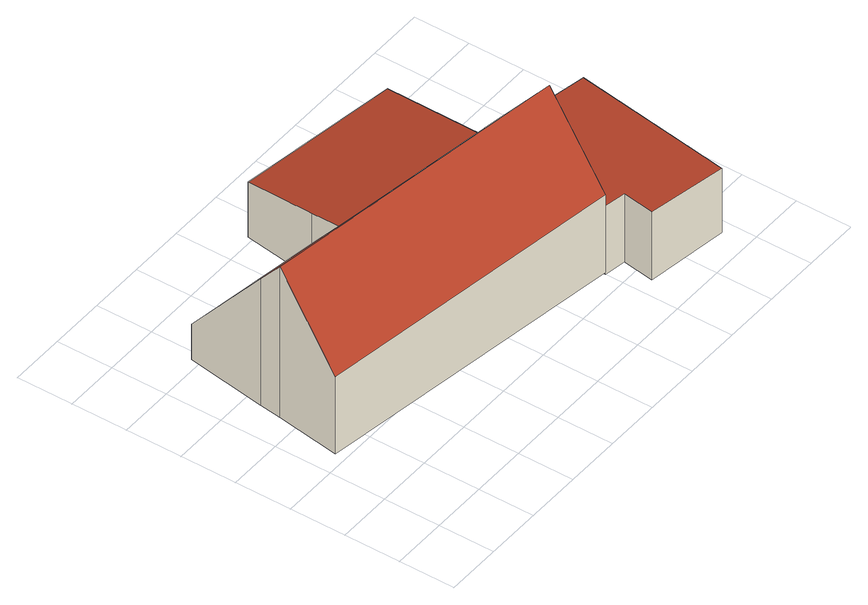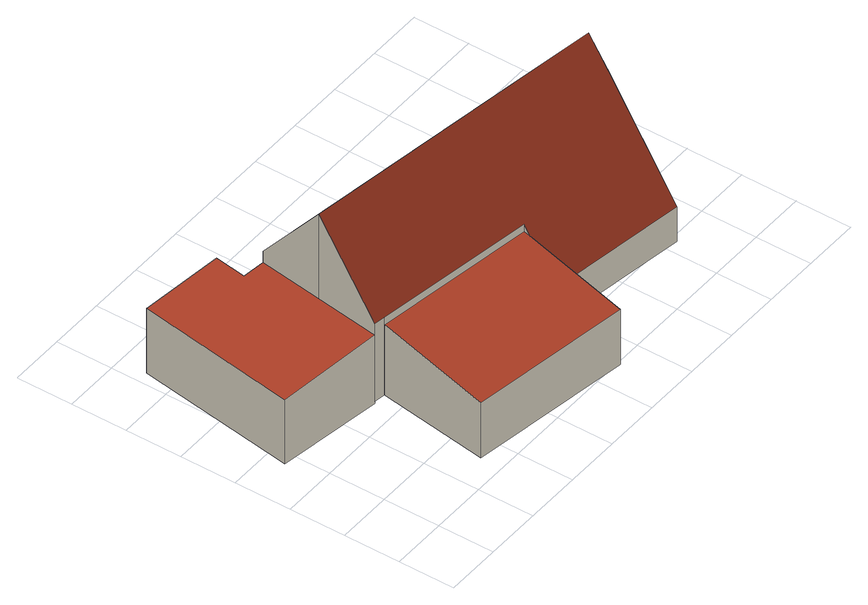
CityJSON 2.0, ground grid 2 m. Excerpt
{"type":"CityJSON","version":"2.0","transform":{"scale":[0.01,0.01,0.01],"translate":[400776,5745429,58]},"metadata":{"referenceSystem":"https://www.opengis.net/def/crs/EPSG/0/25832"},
"CityObjects":{
"building1":{"type":"Building","attributes":{"Gemeindeschluessel":"05558044","Geometrietyp2DReferenz":"3000","function":"31001_1000","roofType":"3100","measuredHeight":5.96},"address":[{"country":"Germany","locality":"Senden","thoroughfareNumber":"31","thoroughfareName":"Venne"}],"geometry":[{"type":"Solid","lod":"2","boundaries":[[[[0,1,2,3]],[[4,5,1,0]],[[6,7,5,4]],[[8,9,7,6]],[[10,11,9,8]],[[12,13,11,10]],[[14,15,13,12]],[[16,17,15,14]],[[18,19,17,16]],[[3,2,19,18]],[[12,10,8,14]],[[6,4,0,3,18,16,14,8]],[[1,5,7,9,11,13,15,17,19,2]]]],"semantics":{"surfaces":[{"type":"WallSurface"},{"type":"RoofSurface"},{"type":"GroundSurface"}],"values":[[0,0,0,0,0,0,0,0,0,0,1,1,2]]}}]},
"building2":{"type":"Building","attributes":{"Gemeindeschluessel":"05558044","Geometrietyp2DReferenz":"3000","function":"51009_1610","roofType":"2100","measuredHeight":2.79},"geometry":[{"type":"Solid","lod":"2","boundaries":[[[[20,21,22,23]],[[24,25,21,20]],[[26,27,25,24]],[[28,29,27,26]],[[23,22,29,28]],[[26,24,20,23,28]],[[21,25,27,29,22]]]],"semantics":{"surfaces":[{"type":"WallSurface"},{"type":"RoofSurface"},{"type":"GroundSurface"}],"values":[[0,0,0,0,0,1,2]]}}]},
"building3":{"type":"Building","attributes":{"Gemeindeschluessel":"05558044","Geometrietyp2DReferenz":"3000","function":"31001_2460","roofType":"2100","measuredHeight":2.71},"geometry":[{"type":"Solid","lod":"2","boundaries":[[[[30,31,32,33]],[[34,35,31,30]],[[36,37,35,34]],[[38,39,37,36]],[[40,41,39,38]],[[33,32,41,40]],[[38,36,34,30,33,40]],[[31,35,37,39,41,32]]]],"semantics":{"surfaces":[{"type":"WallSurface"},{"type":"RoofSurface"},{"type":"GroundSurface"}],"values":[[0,0,0,0,0,0,1,2]]}}]}
},
"vertices":[
[647,818,408],[647,818,103],[667,951,103],[667,951,240],[1229,730,409],[1229,730,103],[1269,724,409],[1269,724,103],[1235,494,698],[1235,494,103],[1201,264,409],[1201,264,103],[71,431,407],[71,431,103],[107,662,698],[107,662,103],[118,738,603],[118,738,103],[163,1027,240],[163,1027,103],
[667,951,360],[667,951,102],[647,818,102],[647,818,381],[706,1214,319],[706,1214,102],[1288,1127,319],[1288,1127,102],[1229,730,381],[1229,730,102],
[1269,724,365],[1269,724,94],[1201,264,94],[1201,264,365],[1644,668,347],[1644,668,94],[1556,95,348],[1556,95,94],[1263,139,362],[1263,139,94],[1280,252,362],[1280,252,94]
]}
